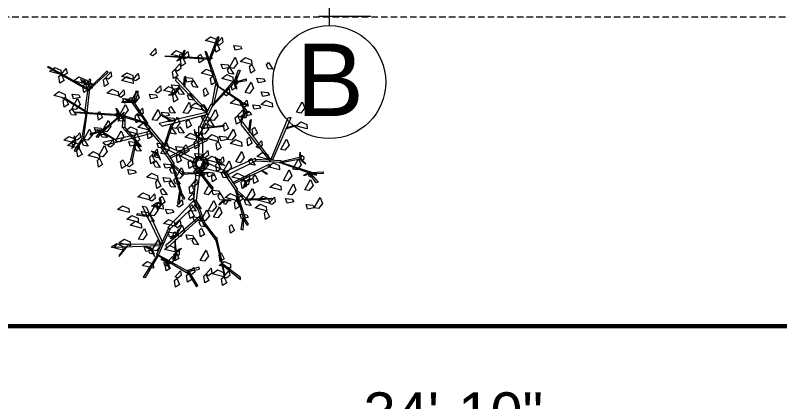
# Model space of a CAD drawing. Header units: inches. Extents: x 10755 to 33653, y -10992 to 10708.
# Drawn here: x 10988.4 to 11136.1, y 5978.7 to 6053.3 of the extents above; entities that cross this region are included whole.
import ezdxf

# ---------------------------------------------------------------- set-up
doc = ezdxf.new("R2010")
doc.units = ezdxf.units.IN
doc.header["$MEASUREMENT"] = 0
doc.linetypes.add('ACAD_ISO10W100', pattern=[18, 12, -3, 0, -3])
doc.linetypes.add('HIDDEN', pattern=[0.375, 0.25, -0.125])
for name, color, linetype, lineweight in [('centerline', 9, 'ACAD_ISO10W100', 5), ('dim', 6, 'Continuous', 13), ('furniture', 35, 'Continuous', 9), ('hatch1', 9, 'Continuous', 5), ('site', 4, 'Continuous', 35), ('STAIRCASE', 143, 'Continuous', 15), ('wall', 1, 'Continuous', 35)]:
    doc.layers.add(name, color=color, linetype=linetype, lineweight=lineweight)
doc.layers.add('T-TEXT', color=230, linetype='Continuous')
doc.styles.get("Standard").update_dxf_attribs({"font": 'arial.ttf'})
doc.styles.add('suren', font='times.ttf', dxfattribs={"height": 4})
doc.dimstyles.new('S8', dxfattribs={"dimscale": 8, "dimtxt": 1, "dimasz": 0.5, "dimexe": 0.5, "dimexo": 0.5, "dimgap": 0.25, "dimtad": 1, "dimzin": 3, "dimdsep": 46, "dimlunit": 4, "dimtxsty": 'Standard', "dimblk": 'ARCHTICK', "dimcen": 0, "dimclrd": 256, "dimclre": 256, "dimclrt": 6, "dimadec": 0, "dimazin": 0, "dimtfac": 0.5, "dimtix": 1, "dimtmove": 1, "dimatfit": 3, "dimfxl": 0.5, "dimfxlon": 1, "dimfrac": 1, "dimtolj": 1, "dimtzin": 0, "dimarcsym": 1})

# ---------------------------------------------------------------- blocks, each defined once
blk = doc.blocks.new('_ArchTick')
at = {"color": 0, "const_width": 0.15}
blk.add_lwpolyline([(-0.5, -0.5), (0.5, 0.5)], dxfattribs=at)
blk = doc.blocks.new('*D3621')
at = {"layer": 'Defpoints', "color": 0, "transparency": 16777216}
for p in [(10864.08, 5993.15), (11282.03, 5993.15), (11282.03, 5970.34)]:
    blk.add_point(p, dxfattribs=at)
at = {"layer": 'dim', "lineweight": -2, "transparency": 16777216}
for p, q in [((10864.08, 5974.34), (10864.08, 5966.34)), ((11282.03, 5974.34), (11282.03, 5966.34)), ((10864.08, 5970.34), (11282.03, 5970.34))]:
    blk.add_line(p, q, dxfattribs=at)
at = {"layer": 'dim', "lineweight": -2, "transparency": 16777216, "xscale": 4, "yscale": 4, "zscale": 4, "rotation": 180}
blk.add_blockref('_ArchTick', (10864.08, 5970.34), dxfattribs=at)
at = {"layer": 'dim', "lineweight": -2, "transparency": 16777216, "xscale": 4, "yscale": 4, "zscale": 4}
blk.add_blockref('_ArchTick', (11282.03, 5970.34), dxfattribs=at)
at = {"layer": 'dim', "color": 6, "transparency": 16777216, "insert": (11073.06, 5976.43), "char_height": 8, "attachment_point": 5}
blk.add_mtext('\\A1;34\'-10"', dxfattribs=at)
blk = doc.blocks.new('A$C0E596A2C')
at = {"color": 72, "lineweight": 0}
for points in [[(2.88, 23.34), (0.66, 23.9), (1.65, 24.66), (2.82, 24.15), (2.88, 23.34), (3.89, 24.48), (4.04, 23.58), (3.38, 23.06), (2.88, 23.34), (2.88, 23.34)], [(-10.03, 21.22), (-9.02, 22.36), (-8.88, 21.46), (-9.53, 20.94), (-10.03, 21.22), (-10.03, 21.22)], [(2.88, 23.34), (3.46, 22.16), (2.65, 21.66), (2.47, 22.94), (2.88, 23.34), (2.88, 23.34)], [(7.7, 22.31), (6.41, 22.06), (6.14, 22.96), (7.41, 22.82), (7.7, 22.31), (7.7, 22.31)], [(-3.76, 20.68), (-5.98, 21.24), (-4.99, 22), (-3.82, 21.49), (-3.76, 20.68), (-3.18, 19.5), (-3.98, 19), (-4.18, 20.28), (-3.76, 20.68), (-2.75, 21.83), (-2.59, 20.92), (-3.26, 20.4), (-3.76, 20.68), (-3.76, 20.68)], [(-0.33, 21.3), (0.25, 20.12), (-0.55, 19.62), (-0.75, 20.89), (-0.33, 21.3), (-0.33, 21.3)], [(5.27, 18.71), (6.12, 17.43), (5.2, 17.53), (4.88, 18.3), (5.27, 18.71), (3.99, 18.46), (3.71, 19.36), (4.99, 19.22), (5.27, 18.71), (6.39, 20.71), (6.87, 19.56), (6.07, 18.55), (5.27, 18.71), (5.27, 18.71)], [(-5.28, 18.3), (-4.71, 17.12), (-5.5, 16.62), (-5.7, 17.89), (-5.28, 18.3), (-4.27, 19.44), (-4.12, 18.53), (-4.78, 18.01), (-5.28, 18.3), (-5.28, 18.3)], [(9.61, 19.31), (7.39, 19.88), (8.38, 20.64), (9.56, 20.12), (9.61, 19.31), (9.61, 19.31)], [(9.61, 19.31), (10.19, 18.12), (9.39, 17.63), (9.19, 18.9), (9.61, 19.31), (9.61, 19.31)], [(12.83, 19.65), (13.69, 18.38), (12.77, 18.47), (12.44, 19.24), (12.83, 19.65), (12.83, 19.65)], [(-27.24, 17.36), (-29.47, 17.94), (-28.48, 18.7), (-27.3, 18.18), (-27.24, 17.36), (-27.24, 17.36)], [(-27.24, 17.36), (-26.24, 18.52), (-26.08, 17.6), (-26.75, 17.08), (-27.24, 17.36), (-27.24, 17.36)], [(-18.65, 16.71), (-17.64, 17.86), (-17.48, 16.95), (-18.15, 16.43), (-18.65, 16.71), (-18.65, 16.71)], [(2.06, 17.04), (-0.17, 17.6), (0.82, 18.37), (2, 17.85), (2.06, 17.04), (2.06, 17.04)], [(-27.24, 17.36), (-26.67, 16.18), (-27.47, 15.69), (-27.66, 16.96), (-27.24, 17.36), (-27.24, 17.36)], [(-22.6, 15.56), (-24.83, 16.12), (-23.83, 16.89), (-22.66, 16.37), (-22.6, 15.56), (-22.03, 14.38), (-22.83, 13.89), (-23.03, 15.16), (-22.6, 15.56), (-22.6, 15.56)], [(-18.65, 16.71), (-18.07, 15.53), (-18.87, 15.04), (-19.06, 16.31), (-18.65, 16.71), (-18.65, 16.71)], [(-13.35, 15.63), (-15.57, 16.19), (-14.58, 16.95), (-13.41, 16.44), (-13.35, 15.63), (-13.35, 15.63)], [(-13.34, 16.39), (-12.32, 17.53), (-12.18, 16.62), (-12.84, 16.11), (-13.34, 16.39), (-15.55, 16.95), (-14.56, 17.71), (-13.39, 17.2), (-13.34, 16.39), (-13.34, 16.39)], [(-1.65, 16.13), (-0.8, 14.86), (-1.72, 14.95), (-2.06, 15.72), (-1.65, 16.13), (-2.94, 15.88), (-3.22, 16.78), (-1.94, 16.64), (-1.65, 16.13), (-1.65, 16.13)], [(2.06, 17.04), (2.63, 15.86), (1.83, 15.36), (1.64, 16.64), (2.06, 17.04), (2.06, 17.04)], [(6.02, 16.04), (3.8, 16.6), (4.79, 17.36), (5.96, 16.85), (6.02, 16.04), (6.02, 16.04)], [(12.18, 16), (10.88, 15.76), (10.61, 16.65), (11.89, 16.52), (12.18, 16), (12.18, 16)], [(-22.41, 14.58), (-21.4, 15.72), (-21.25, 14.82), (-21.91, 14.3), (-22.41, 14.58), (-22.41, 14.58)], [(-9.05, 14.06), (-8.03, 15.2), (-7.88, 14.3), (-8.55, 13.77), (-9.05, 14.06), (-9.05, 14.06)], [(-5.24, 13.73), (-7.46, 14.3), (-6.47, 15.06), (-5.3, 14.54), (-5.24, 13.73), (-5.24, 13.73)], [(-4.33, 14.74), (-3.47, 13.47), (-4.4, 13.56), (-4.73, 14.34), (-4.33, 14.74), (-5.62, 14.49), (-5.89, 15.39), (-4.61, 15.25), (-4.33, 14.74), (-4.33, 14.74)], [(0.69, 14.81), (1.26, 13.63), (0.46, 13.13), (0.27, 14.41), (0.69, 14.81), (0.69, 14.81)], [(6.02, 16.04), (6.59, 14.86), (5.79, 14.36), (5.59, 15.64), (6.02, 16.04), (6.02, 16.04)], [(8.35, 13.86), (9.47, 15.86), (9.95, 14.71), (9.15, 13.71), (8.35, 13.86), (8.35, 13.86)], [(-26.42, 12.72), (-28.64, 13.3), (-27.65, 14.06), (-26.48, 13.53), (-26.42, 12.72), (-25.84, 11.54), (-26.65, 11.05), (-26.83, 12.32), (-26.42, 12.72), (-26.42, 12.72)], [(-23.53, 12.91), (-24.82, 12.65), (-25.09, 13.56), (-23.81, 13.42), (-23.53, 12.91), (-23.53, 12.91)], [(-16.17, 13.23), (-18.38, 13.79), (-17.39, 14.56), (-16.22, 14.04), (-16.17, 13.23), (-16.17, 13.23)], [(-16.17, 13.23), (-15.15, 14.37), (-15, 13.47), (-15.67, 12.94), (-16.17, 13.23), (-16.17, 13.23)], [(-13.76, 12.08), (-12.64, 14.09), (-12.16, 12.94), (-12.95, 11.93), (-13.76, 12.08), (-13.76, 12.08)], [(-8.6, 12.92), (-9.89, 12.66), (-10.17, 13.57), (-8.88, 13.43), (-8.6, 12.92), (-8.6, 12.92)], [(-5.24, 13.73), (-4.66, 12.54), (-5.47, 12.05), (-5.65, 13.33), (-5.24, 13.73), (-5.24, 13.73)], [(-2.4, 13.71), (-1.55, 12.43), (-2.47, 12.53), (-2.8, 13.3), (-2.4, 13.71), (-2.4, 13.71)], [(4.19, 13.55), (5.2, 14.7), (5.35, 13.79), (4.69, 13.27), (4.19, 13.55), (4.19, 13.55)], [(13, 13.37), (11.71, 13.12), (11.44, 14.02), (12.72, 13.89), (13, 13.37), (13, 13.37)], [(-25.18, 10.76), (-24.33, 9.48), (-25.25, 9.58), (-25.59, 10.35), (-25.18, 10.76), (-24.06, 12.76), (-23.59, 11.6), (-24.38, 10.6), (-25.18, 10.76), (-25.18, 10.76)], [(-13.76, 12.08), (-15.04, 11.83), (-15.31, 12.73), (-14.04, 12.59), (-13.76, 12.08), (-13.76, 12.08)], [(-3.63, 9.99), (-2.52, 11.99), (-2.04, 10.83), (-2.83, 9.83), (-3.63, 9.99), (-3.63, 9.99)], [(-0.12, 10.51), (-2.35, 11.07), (-1.35, 11.83), (-0.18, 11.32), (-0.12, 10.51), (-0.12, 10.51)], [(7.66, 11.29), (8.67, 12.43), (8.83, 11.52), (8.16, 11), (7.66, 11.29), (5.44, 11.85), (6.43, 12.61), (7.6, 12.1), (7.66, 11.29), (7.66, 11.29)], [(13.59, 11.04), (11.36, 11.6), (12.36, 12.36), (13.53, 11.85), (13.59, 11.04), (13.59, 11.04)], [(18.24, 10.06), (19.36, 12.06), (19.84, 10.91), (19.05, 9.91), (18.24, 10.06), (18.24, 10.06)], [(-15.91, 9.6), (-15.06, 8.33), (-15.98, 8.42), (-16.31, 9.19), (-15.91, 9.6), (-14.79, 11.6), (-14.31, 10.45), (-15.11, 9.45), (-15.91, 9.6), (-15.91, 9.6)], [(-12.53, 9.68), (-11.51, 10.83), (-11.36, 9.91), (-12.03, 9.39), (-12.53, 9.68), (-11.94, 8.49), (-12.75, 8), (-12.94, 9.27), (-12.53, 9.68), (-12.53, 9.68)], [(-9.62, 8.62), (-8.5, 10.62), (-8.02, 9.47), (-8.82, 8.47), (-9.62, 8.62), (-9.62, 8.62)], [(-6.05, 11.18), (-5.2, 9.9), (-6.12, 9.99), (-6.45, 10.77), (-6.05, 11.18), (-6.05, 11.18)], [(0.25, 11.55), (1.11, 10.28), (0.18, 10.36), (-0.14, 11.14), (0.25, 11.55), (0.25, 11.55)], [(1.47, 8.62), (2.31, 7.35), (1.4, 7.44), (1.06, 8.21), (1.47, 8.62), (2.58, 10.62), (3.06, 9.47), (2.26, 8.47), (1.47, 8.62), (1.47, 8.62)], [(6.84, 9.41), (7.42, 8.24), (6.62, 7.74), (6.42, 9.01), (6.84, 9.41), (7.86, 10.56), (8, 9.65), (7.34, 9.13), (6.84, 9.41), (6.84, 9.41)], [(11.35, 10.88), (10.06, 10.64), (9.79, 11.53), (11.06, 11.4), (11.35, 10.88), (11.35, 10.88)], [(-19.8, 10.24), (-19.23, 9.06), (-20.02, 8.57), (-20.22, 9.84), (-19.8, 10.24), (-19.8, 10.24)], [(-14.65, 9.01), (-15.94, 8.77), (-16.21, 9.66), (-14.93, 9.53), (-14.65, 9.01), (-14.65, 9.01)], [(-6.31, 9.45), (-7.59, 9.19), (-7.87, 10.1), (-6.59, 9.95), (-6.31, 9.45), (-6.31, 9.45)], [(-5.16, 8.45), (-6.44, 8.19), (-6.71, 9.09), (-5.44, 8.95), (-5.16, 8.45), (-5.16, 8.45)], [(-5.88, 7.12), (-4.77, 9.12), (-4.29, 7.97), (-5.09, 6.96), (-5.88, 7.12), (-5.04, 5.84), (-5.95, 5.94), (-6.29, 6.71), (-5.88, 7.12), (-5.88, 7.12)], [(1.47, 8.62), (0.18, 8.36), (-0.1, 9.27), (1.18, 9.13), (1.47, 8.62), (1.47, 8.62)], [(9.53, 9.57), (8.24, 9.31), (7.97, 10.21), (9.24, 10.07), (9.53, 9.57), (9.53, 9.57)], [(-19.22, 6.47), (-18.37, 5.19), (-19.29, 5.28), (-19.62, 6.06), (-19.22, 6.47), (-18.1, 8.47), (-17.62, 7.31), (-18.42, 6.31), (-19.22, 6.47), (-19.22, 6.47)], [(-10.2, 6.6), (-12.42, 7.17), (-11.43, 7.94), (-10.25, 7.41), (-10.2, 6.6), (-9.63, 5.42), (-10.42, 4.93), (-10.62, 6.2), (-10.2, 6.6), (-10.2, 6.6)], [(-2.65, 8.67), (-2.07, 7.49), (-2.88, 7), (-3.06, 8.27), (-2.65, 8.67), (-2.65, 8.67)], [(-0.35, 5.96), (0.77, 7.96), (1.25, 6.81), (0.46, 5.81), (-0.35, 5.96), (-0.35, 5.96)], [(4.53, 8.12), (5.11, 6.94), (4.3, 6.45), (4.11, 7.72), (4.53, 8.12), (4.53, 8.12)], [(20.32, 6.88), (18.1, 7.46), (19.09, 8.22), (20.26, 7.7), (20.32, 6.88), (20.32, 6.88)], [(-24.66, 4.93), (-23.65, 6.07), (-23.51, 5.17), (-24.17, 4.65), (-24.66, 4.93), (-24.66, 4.93)], [(-22.85, 4.81), (-21.74, 6.81), (-21.25, 5.65), (-22.06, 4.65), (-22.85, 4.81), (-22.85, 4.81)], [(-19.22, 6.47), (-20.51, 6.21), (-20.78, 7.11), (-19.5, 6.97), (-19.22, 6.47), (-19.22, 6.47)], [(-16.74, 4.48), (-15.62, 6.48), (-15.14, 5.33), (-15.94, 4.33), (-16.74, 4.48), (-16.74, 4.48)], [(-12.59, 5.93), (-14.81, 6.49), (-13.82, 7.26), (-12.64, 6.74), (-12.59, 5.93), (-12.59, 5.93)], [(-12.59, 5.93), (-12.01, 4.75), (-12.81, 4.25), (-13, 5.53), (-12.59, 5.93), (-12.59, 5.93)], [(-4.31, 7.28), (-3.47, 6), (-4.38, 6.1), (-4.71, 6.87), (-4.31, 7.28), (-4.31, 7.28)], [(-1.1, 4.68), (-3.32, 5.24), (-2.33, 6.01), (-1.16, 5.49), (-1.1, 4.68), (-0.53, 3.5), (-1.33, 3), (-1.53, 4.28), (-1.1, 4.68), (-1.1, 4.68)], [(-0.35, 5.96), (0.51, 4.69), (-0.41, 4.78), (-0.75, 5.55), (-0.35, 5.96), (-0.35, 5.96)], [(4.94, 4.81), (6.06, 6.81), (6.54, 5.65), (5.75, 4.65), (4.94, 4.81), (4.94, 4.81)], [(10.12, 7.22), (10.69, 6.04), (9.88, 5.53), (9.7, 6.82), (10.12, 7.22), (10.12, 7.22)], [(-24.49, 4.1), (-26.71, 4.66), (-25.72, 5.42), (-24.55, 4.91), (-24.49, 4.1), (-24.49, 4.1)], [(-23.76, 3.12), (-25.98, 3.68), (-24.99, 4.45), (-23.82, 3.93), (-23.76, 3.12), (-23.18, 1.94), (-23.99, 1.44), (-24.18, 2.71), (-23.76, 3.12), (-23.76, 3.12)], [(-22.85, 4.81), (-22, 3.53), (-22.92, 3.63), (-23.25, 4.4), (-22.85, 4.81), (-22.85, 4.81)], [(-18.2, 3.59), (-17.19, 4.75), (-17.04, 3.83), (-17.71, 3.31), (-18.2, 3.59), (-18.2, 3.59)], [(-12.6, 3.81), (-13.89, 3.55), (-14.16, 4.45), (-12.88, 4.31), (-12.6, 3.81), (-12.6, 3.81)], [(3.13, 4.42), (0.91, 4.99), (1.9, 5.76), (3.07, 5.24), (3.13, 4.42), (3.13, 4.42)], [(4.94, 4.81), (3.65, 4.55), (3.38, 5.46), (4.66, 5.32), (4.94, 4.81), (4.94, 4.81)], [(7.67, 3.47), (5.45, 4.03), (6.44, 4.79), (7.62, 4.28), (7.67, 3.47), (7.67, 3.47)], [(9.1, 5.25), (9.67, 4.07), (8.87, 3.58), (8.68, 4.85), (9.1, 5.25), (9.1, 5.25)], [(10.44, 3.41), (11.45, 4.55), (11.6, 3.64), (10.94, 3.12), (10.44, 3.41), (10.44, 3.41)], [(15.22, 2.88), (16.33, 4.88), (16.82, 3.73), (16.02, 2.73), (15.22, 2.88), (15.22, 2.88)], [(-19.95, 1.65), (-18.83, 3.65), (-18.35, 2.5), (-19.15, 1.49), (-19.95, 1.65), (-19.95, 1.65)], [(-12.6, 3.81), (-11.75, 2.53), (-12.67, 2.62), (-13, 3.4), (-12.6, 3.81), (-12.6, 3.81)], [(-7.13, 3.47), (-8.42, 3.23), (-8.7, 4.12), (-7.41, 3.99), (-7.13, 3.47), (-7.13, 3.47)], [(-7.94, 2.13), (-6.83, 4.14), (-6.35, 2.99), (-7.15, 1.98), (-7.94, 2.13), (-7.94, 2.13)], [(-3.5, 2.82), (-4.79, 2.57), (-5.06, 3.47), (-3.78, 3.34), (-3.5, 2.82), (-3.5, 2.82)], [(-4.54, 1.94), (-3.53, 3.1), (-3.39, 2.18), (-4.05, 1.66), (-4.54, 1.94), (-3.97, 0.76), (-4.77, 0.27), (-4.97, 1.54), (-4.54, 1.94), (-4.54, 1.94)], [(-3.06, 3.78), (-2.49, 2.59), (-3.29, 2.1), (-3.48, 3.37), (-3.06, 3.78), (-3.06, 3.78)], [(3.13, 4.42), (3.71, 3.24), (2.91, 2.75), (2.71, 4.02), (3.13, 4.42), (3.13, 4.42)], [(-19.8, 1.13), (-22.02, 1.7), (-21.03, 2.47), (-19.86, 1.94), (-19.8, 1.13), (-19.8, 1.13)], [(-9.7, 1.79), (-9.12, 0.61), (-9.93, 0.11), (-10.12, 1.39), (-9.7, 1.79), (-9.7, 1.79)], [(-9.7, 1.79), (-8.69, 2.94), (-8.54, 2.02), (-9.2, 1.51), (-9.7, 1.79), (-9.7, 1.79)], [(0.15, 1.48), (-1.14, 1.23), (-1.41, 2.13), (-0.13, 1.99), (0.15, 1.48), (0.15, 1.48)], [(0.07, 1.54), (1.08, 2.69), (1.24, 1.78), (0.57, 1.26), (0.07, 1.54), (0.07, 1.54)], [(3.05, 0.29), (4.06, 1.44), (4.21, 0.53), (3.54, 0.01), (3.05, 0.29), (3.63, -0.89), (2.82, -1.39), (2.63, -0.11), (3.05, 0.29), (0.83, 0.86), (1.82, 1.62), (3, 1.11), (3.05, 0.29), (3.05, 0.29)], [(6.53, 0.47), (7.65, 2.47), (8.13, 1.32), (7.33, 0.32), (6.53, 0.47), (6.53, 0.47)], [(12.81, 0.96), (10.59, 1.53), (11.58, 2.29), (12.76, 1.77), (12.81, 0.96), (12.81, 0.96)], [(-19.8, 1.13), (-19.23, -0.05), (-20.02, -0.54), (-20.22, 0.73), (-19.8, 1.13), (-19.8, 1.13)], [(-15.32, 0.89), (-14.74, -0.29), (-15.54, -0.79), (-15.74, 0.48), (-15.32, 0.89), (-15.32, 0.89)], [(-14.51, -0.19), (-13.5, 0.95), (-13.36, 0.04), (-14.01, -0.47), (-14.51, -0.19), (-14.51, -0.19)], [(-8.96, 0.67), (-8.12, -0.6), (-9.03, -0.52), (-9.36, 0.26), (-8.96, 0.67), (-8.96, 0.67)], [(-5.81, -0.51), (-7.1, -0.76), (-7.37, 0.14), (-6.09, 0), (-5.81, -0.51), (-5.81, -0.51)], [(-2.25, 0.89), (-1.68, -0.29), (-2.48, -0.79), (-2.68, 0.48), (-2.25, 0.89), (-2.25, 0.89)], [(-0.32, -0.82), (0.53, -2.09), (-0.39, -2), (-0.72, -1.23), (-0.32, -0.82), (0.79, 1.18), (1.28, 0.03), (0.47, -0.97), (-0.32, -0.82), (-0.32, -0.82)], [(4.12, -1.34), (5.24, 0.67), (5.71, -0.49), (4.92, -1.49), (4.12, -1.34), (4.12, -1.34)], [(9.41, 1.15), (10.26, -0.12), (9.34, -0.04), (9, 0.74), (9.41, 1.15), (9.41, 1.15)], [(14.94, -1.02), (12.72, -0.46), (13.71, 0.3), (14.89, -0.21), (14.94, -1.02), (14.94, -1.02)], [(17.55, -0.93), (18.66, 1.07), (19.15, -0.08), (18.35, -1.08), (17.55, -0.93), (17.55, -0.93)], [(-12.77, -1.66), (-14.06, -1.92), (-14.34, -1.01), (-13.06, -1.16), (-12.77, -1.66), (-12.77, -1.66)], [(-5.81, -0.51), (-4.96, -1.78), (-5.88, -1.69), (-6.21, -0.92), (-5.81, -0.51), (-5.81, -0.51)], [(-5.07, -2.58), (-3.95, -0.57), (-3.47, -1.73), (-4.27, -2.73), (-5.07, -2.58), (-4.22, -3.85), (-5.13, -3.76), (-5.47, -2.99), (-5.07, -2.58), (-5.07, -2.58)], [(-1.18, -0.99), (-0.32, -2.26), (-1.24, -2.17), (-1.57, -1.4), (-1.18, -0.99), (-1.18, -0.99)], [(4.12, -1.34), (4.97, -2.61), (4.05, -2.52), (3.72, -1.75), (4.12, -1.34), (4.12, -1.34)], [(15.72, -3.09), (16.83, -1.08), (17.32, -2.24), (16.52, -3.24), (15.72, -3.09), (15.72, -3.09)], [(-8.54, -3), (-10.77, -2.44), (-9.77, -1.68), (-8.6, -2.19), (-8.54, -3), (-8.54, -3)], [(-5.97, -3.16), (-7.25, -3.41), (-7.53, -2.51), (-6.25, -2.65), (-5.97, -3.16), (-5.97, -3.16)], [(-2.06, -4), (-1.06, -2.85), (-0.91, -3.77), (-1.57, -4.29), (-2.06, -4), (-1.49, -5.18), (-2.29, -5.68), (-2.48, -4.41), (-2.06, -4), (-2.06, -4)], [(2.47, -2.17), (1.18, -2.42), (0.9, -1.52), (2.18, -1.65), (2.47, -2.17), (2.47, -2.17)], [(2.23, -1.69), (2.8, -2.87), (2, -3.37), (1.8, -2.09), (2.23, -1.69), (2.23, -1.69)], [(8, -3), (5.78, -2.44), (6.77, -1.68), (7.94, -2.19), (8, -3), (8.58, -4.18), (7.77, -4.68), (7.58, -3.41), (8, -3), (9.01, -1.86), (9.16, -2.77), (8.49, -3.29), (8, -3), (8, -3)], [(10.26, -2.04), (10.83, -3.22), (10.03, -3.71), (9.84, -2.44), (10.26, -2.04), (10.26, -2.04)], [(19.86, -4.92), (20.97, -2.91), (21.46, -4.06), (20.65, -5.07), (19.86, -4.92), (19.86, -4.92)], [(-8.54, -3), (-7.97, -4.18), (-8.77, -4.68), (-8.96, -3.41), (-8.54, -3), (-8.54, -3)], [(-5.97, -3.16), (-5.12, -4.43), (-6.04, -4.34), (-6.37, -3.57), (-5.97, -3.16), (-5.97, -3.16)], [(0.4, -5.71), (1.51, -3.71), (2, -4.87), (1.19, -5.87), (0.4, -5.71), (0.4, -5.71)], [(15.3, -4.99), (13.07, -4.42), (14.06, -3.66), (15.24, -4.18), (15.3, -4.99), (15.3, -4.99)], [(16.54, -5.75), (17.66, -3.74), (18.14, -4.89), (17.35, -5.89), (16.54, -5.75), (16.54, -5.75)], [(-10.2, -6.82), (-12.42, -6.25), (-11.43, -5.49), (-10.25, -6), (-10.2, -6.82), (-10.2, -6.82)], [(-10.2, -6.82), (-9.18, -5.67), (-9.04, -6.58), (-9.71, -7.1), (-10.2, -6.82), (-10.2, -6.82)], [(-7.62, -4.65), (-6.77, -5.91), (-7.69, -5.82), (-8.02, -5.05), (-7.62, -4.65), (-7.62, -4.65)], [(-2.72, -6.67), (-1.71, -5.53), (-1.57, -6.44), (-2.23, -6.96), (-2.72, -6.67), (-2.72, -6.67)], [(3.47, -5.64), (2.18, -5.89), (1.91, -4.99), (3.19, -5.13), (3.47, -5.64), (3.47, -5.64)], [(3.47, -5.64), (4.32, -6.91), (3.41, -6.82), (3.07, -6.05), (3.47, -5.64), (3.47, -5.64)], [(6.67, -6.97), (4.45, -6.41), (5.44, -5.65), (6.61, -6.16), (6.67, -6.97), (7.24, -8.15), (6.45, -8.65), (6.25, -7.37), (6.67, -6.97), (7.68, -5.82), (7.83, -6.73), (7.17, -7.25), (6.67, -6.97), (6.67, -6.97)], [(8.61, -6.65), (9.72, -4.64), (10.21, -5.79), (9.41, -6.79), (8.61, -6.65), (9.46, -7.91), (8.54, -7.83), (8.21, -7.05), (8.61, -6.65), (8.61, -6.65)], [(-7.53, -8.65), (-9.76, -8.09), (-8.77, -7.33), (-7.59, -7.84), (-7.53, -8.65), (-7.53, -8.65)], [(-7.71, -6.14), (-7.14, -7.32), (-7.94, -7.82), (-8.14, -6.54), (-7.71, -6.14), (-7.71, -6.14)], [(-4.89, -7.99), (-3.88, -6.84), (-3.74, -7.75), (-4.4, -8.27), (-4.89, -7.99), (-4.89, -7.99)], [(-1.02, -7.29), (-0.17, -8.56), (-1.09, -8.47), (-1.42, -7.7), (-1.02, -7.29), (-1.02, -7.29)], [(1.17, -8.97), (2.28, -6.97), (2.77, -8.12), (1.96, -9.12), (1.17, -8.97), (1.17, -8.97)], [(12.96, -7.47), (10.74, -6.91), (11.73, -6.14), (12.9, -6.66), (12.96, -7.47), (12.96, -7.47)], [(12.96, -7.47), (13.97, -6.32), (14.12, -7.24), (13.46, -7.76), (12.96, -7.47), (12.96, -7.47)], [(17.7, -7.23), (16.42, -7.48), (16.14, -6.58), (17.42, -6.71), (17.7, -7.23), (17.7, -7.23)], [(21.69, -8.41), (20.4, -8.65), (20.12, -7.76), (21.41, -7.89), (21.69, -8.41), (22.8, -6.4), (23.28, -7.55), (22.48, -8.55), (21.69, -8.41), (21.69, -8.41)], [(-14.12, -9.3), (-16.34, -8.74), (-15.35, -7.98), (-14.17, -8.49), (-14.12, -9.3), (-14.12, -9.3)], [(-10.12, -9.77), (-9, -7.77), (-8.52, -8.92), (-9.32, -9.92), (-10.12, -9.77), (-10.12, -9.77)], [(-5.48, -9.29), (-6.77, -9.54), (-7.05, -8.65), (-5.77, -8.78), (-5.48, -9.29), (-5.48, -9.29)], [(-2.1, -8.8), (-1.53, -9.98), (-2.33, -10.47), (-2.53, -9.2), (-2.1, -8.8), (-2.1, -8.8)], [(-2, -7.8), (-1.14, -9.06), (-2.06, -8.98), (-2.39, -8.2), (-2, -7.8), (-2, -7.8)], [(-0.19, -10.77), (0.92, -8.77), (1.41, -9.92), (0.61, -10.93), (-0.19, -10.77), (-0.19, -10.77)], [(2.23, -10.2), (3.34, -8.2), (3.82, -9.35), (3.02, -10.35), (2.23, -10.2), (2.23, -10.2)], [(12.47, -8.98), (10.24, -8.41), (11.24, -7.65), (12.41, -8.17), (12.47, -8.98), (12.47, -8.98)], [(-12.33, -11.18), (-14.55, -10.61), (-13.56, -9.85), (-12.38, -10.36), (-12.33, -11.18), (-12.33, -11.18)], [(-10.12, -9.77), (-11.41, -10.02), (-11.68, -9.12), (-10.4, -9.26), (-10.12, -9.77), (-10.12, -9.77)], [(-10.12, -9.77), (-9.27, -11.04), (-10.18, -10.95), (-10.52, -10.18), (-10.12, -9.77), (-10.12, -9.77)], [(-0.19, -10.77), (-1.48, -11.02), (-1.76, -10.12), (-0.47, -10.26), (-0.19, -10.77), (-0.19, -10.77)], [(8.91, -10.27), (7.62, -10.53), (7.35, -9.62), (8.63, -9.77), (8.91, -10.27), (8.91, -10.27)], [(12.47, -8.98), (13.04, -10.16), (12.24, -10.65), (12.04, -9.38), (12.47, -8.98), (12.47, -8.98)], [(-11.68, -12.29), (-13.9, -11.72), (-12.91, -10.96), (-11.74, -11.47), (-11.68, -12.29), (-11.68, -12.29)], [(-5.24, -11.96), (-7.46, -11.4), (-6.47, -10.63), (-5.3, -11.15), (-5.24, -11.96), (-5.24, -11.96)], [(-4.98, -13.76), (-6.27, -14.01), (-6.54, -13.11), (-5.26, -13.24), (-4.98, -13.76), (-3.87, -11.76), (-3.38, -12.91), (-4.18, -13.91), (-4.98, -13.76), (-4.98, -13.76)], [(-5.24, -11.96), (-4.23, -10.82), (-4.08, -11.72), (-4.74, -12.24), (-5.24, -11.96), (-5.24, -11.96)], [(-0.19, -10.77), (0.65, -12.05), (-0.26, -11.95), (-0.59, -11.18), (-0.19, -10.77), (-0.19, -10.77)], [(5.69, -11.61), (6.27, -12.79), (5.47, -13.29), (5.27, -12.01), (5.69, -11.61), (5.69, -11.61)], [(-12.27, -14.41), (-11.16, -12.41), (-10.67, -13.56), (-11.47, -14.56), (-12.27, -14.41), (-12.27, -14.41)], [(-0.09, -12.33), (0.48, -13.51), (-0.32, -14), (-0.52, -12.73), (-0.09, -12.33), (-0.09, -12.33)], [(-13.83, -15.75), (-16.06, -15.18), (-15.06, -14.42), (-13.89, -14.94), (-13.83, -15.75), (-13.83, -15.75)], [(-9.62, -16.57), (-8.5, -14.56), (-8.02, -15.71), (-8.82, -16.72), (-9.62, -16.57), (-9.62, -16.57)], [(-1.52, -14.26), (-2.81, -14.51), (-3.08, -13.61), (-1.8, -13.75), (-1.52, -14.26), (-1.52, -14.26)], [(-1.52, -14.26), (-0.67, -15.53), (-1.59, -15.44), (-1.92, -14.66), (-1.52, -14.26), (-1.52, -14.26)], [(-15.34, -16.58), (-17.56, -16.01), (-16.57, -15.25), (-15.4, -15.77), (-15.34, -16.58), (-15.34, -16.58)], [(-9.62, -16.57), (-10.9, -16.83), (-11.18, -15.92), (-9.9, -16.06), (-9.62, -16.57), (-9.62, -16.57)], [(-5.04, -16.98), (-7.26, -16.42), (-6.27, -15.65), (-5.1, -16.17), (-5.04, -16.98), (-5.04, -16.98)], [(-5.04, -16.98), (-4.47, -18.16), (-5.27, -18.65), (-5.47, -17.38), (-5.04, -16.98), (-5.04, -16.98)], [(-0.35, -18.55), (0.77, -16.54), (1.25, -17.7), (0.46, -18.71), (-0.35, -18.55), (-0.35, -18.55)], [(3.71, -17.08), (4.29, -18.26), (3.48, -18.76), (3.29, -17.48), (3.71, -17.08), (3.71, -17.08)], [(-9.37, -20.06), (-11.59, -19.5), (-10.6, -18.74), (-9.43, -19.25), (-9.37, -20.06), (-9.37, -20.06)], [(-6.71, -18.91), (-6.14, -20.09), (-6.94, -20.59), (-7.13, -19.31), (-6.71, -18.91), (-6.71, -18.91)], [(-6.71, -18.91), (-5.71, -17.77), (-5.56, -18.67), (-6.22, -19.19), (-6.71, -18.91), (-6.71, -18.91)], [(5.52, -20.06), (3.29, -19.5), (4.29, -18.74), (5.46, -19.25), (5.52, -20.06), (5.52, -20.06)], [(-5.21, -21.71), (-4.2, -20.56), (-4.06, -21.47), (-4.71, -21.99), (-5.21, -21.71), (-5.21, -21.71)], [(-2.58, -21.06), (-2, -22.25), (-2.81, -22.75), (-3, -21.47), (-2.58, -21.06), (-1.57, -19.92), (-1.42, -20.83), (-2.08, -21.35), (-2.58, -21.06), (-2.58, -21.06)], [(0.73, -21.22), (1.74, -20.07), (1.88, -20.98), (1.23, -21.5), (0.73, -21.22), (0.73, -21.22)], [(4.19, -21.72), (1.97, -21.16), (2.96, -20.39), (4.13, -20.91), (4.19, -21.72), (4.19, -21.72)], [(4.19, -21.72), (5.2, -20.58), (5.35, -21.48), (4.69, -22), (4.19, -21.72), (4.19, -21.72)], [(-4.91, -22.05), (-4.34, -23.23), (-5.13, -23.72), (-5.33, -22.45), (-4.91, -22.05), (-4.91, -22.05)], [(0.73, -21.22), (1.3, -22.4), (0.5, -22.89), (0.31, -21.62), (0.73, -21.22), (0.73, -21.22)], [(4.19, -21.72), (4.77, -22.9), (3.96, -23.4), (3.77, -22.12), (4.19, -21.72), (4.19, -21.72)]]:
    blk.add_lwpolyline(points, dxfattribs=at)
at = {"color": 32, "lineweight": 0}
for points in [[(1.4, 20.24), (3.03, 24.7), (3.24, 24.44), (1.51, 19.99), (1.4, 20.24), (1.4, 20.24)], [(1.4, 20.24), (-7.15, 20.81), (-7.05, 20.97), (2.01, 20.49), (1.4, 20.24), (1.4, 20.24)], [(2.66, 15.53), (0.6, 21.78), (0.82, 21.78), (3.13, 15.2), (2.66, 15.53), (2.66, 15.53)], [(-22.4, 14.54), (-29.84, 18.77), (-29.69, 18.89), (-21.73, 14.49), (-22.4, 14.54), (-22.4, 14.54)], [(-21.72, 14.77), (-18.32, 18.07), (-18.24, 17.75), (-21.73, 14.49), (-21.72, 14.77), (-21.72, 14.77)], [(6.21, 15.92), (7.04, 18.27), (7.36, 18.16), (6.47, 15.92), (6.21, 15.92), (6.21, 15.92)], [(-22.63, 9.98), (-21.77, 16.5), (-21.57, 16.41), (-22.36, 9.47), (-22.63, 9.98), (-22.63, 9.98)], [(0.96, 10.35), (-5, 16.84), (-5.15, 16.19), (0.82, 10), (0.96, 10.35), (0.96, 10.35)], [(-3.52, 15.54), (-3.41, 16.87), (-3.19, 17.01), (-3.41, 14.94), (-3.52, 15.54), (-3.52, 15.54)], [(6.56, 15.94), (8.49, 16.55), (8.49, 16.17), (6.12, 15.66), (6.56, 15.94), (6.56, 15.94)], [(2.34, 11.77), (6.21, 16.19), (6.35, 15.89), (1.98, 11.21), (2.34, 11.77), (2.34, 11.77)], [(1.98, 11.67), (2.66, 15.49), (3.03, 15.23), (2.19, 11.53), (1.98, 11.67), (1.98, 11.67)], [(3.33, 15), (7.66, 12.14), (7.47, 11.94), (2.81, 15.24), (3.33, 15), (3.33, 15)], [(-13.1, 12.24), (-12.71, 14.21), (-12.32, 14.14), (-13.06, 11.77), (-13.1, 12.24), (-13.1, 12.24)], [(-22.36, 10.05), (-27.07, 12.85), (-26.66, 12.93), (-22, 10.05), (-22.36, 10.05), (-22.36, 10.05)], [(-13.24, 11.94), (-15.58, 11.95), (-15.3, 12.24), (-13.13, 12.13), (-13.24, 11.94), (-13.24, 11.94)], [(-10.88, 8.22), (-13.52, 11.97), (-13.16, 12.03), (-10.48, 7.84), (-10.88, 8.22), (-10.88, 8.22)], [(7.58, 11.76), (8.76, 10.06), (8.46, 9.99), (7.22, 12.12), (7.58, 11.76), (7.58, 11.76)], [(7.47, 12.09), (8.85, 11.59), (8.88, 11.26), (7.53, 11.84), (7.47, 12.09), (7.47, 12.09)], [(-0.45, 7.26), (1.77, 11.68), (2.09, 11.47), (-0.08, 7.15), (-0.45, 7.26), (-0.45, 7.26)], [(-16.05, 9.4), (-24.59, 9.96), (-24.5, 10.13), (-15.43, 9.65), (-16.05, 9.4), (-16.05, 9.4)], [(-22.36, 9.47), (-23.06, 4.33), (-23.32, 4.41), (-22.36, 10.05), (-22.36, 9.47), (-22.36, 9.47)], [(-15.43, 9.65), (-19.3, 6.18), (-19.45, 6.41), (-15.07, 10.09), (-15.43, 9.65), (-15.43, 9.65)], [(-10.94, 7.9), (-16.03, 9.37), (-15.49, 9.59), (-10.65, 8.04), (-10.94, 7.9), (-10.94, 7.9)], [(-14.93, 9.53), (-14.96, 7.14), (-15.36, 7.2), (-15.16, 9.55), (-14.93, 9.53), (-14.93, 9.53)], [(0.82, 10), (-8.27, 7.87), (-7.69, 7.41), (1.11, 9.69), (0.82, 10), (0.82, 10)], [(-6.35, 8.56), (-7.71, 9.36), (-7.76, 9.63), (-5.65, 8.34), (-6.35, 8.56), (-6.35, 8.56)], [(13.7, 0.95), (17.22, 9.04), (16.56, 8.91), (13.31, 0.94), (13.7, 0.95), (13.7, 0.95)], [(-7.67, 3.56), (-11.06, 7.72), (-10.71, 7.91), (-7.39, 3.82), (-7.67, 3.56), (-7.67, 3.56)], [(-7.24, 3.75), (-5.88, 7.93), (-5.69, 7.71), (-7.07, 3.67), (-7.24, 3.75), (-7.24, 3.75)], [(-0.08, 7), (4.26, 7.55), (4.15, 7.33), (-0.08, 6.84), (-0.08, 7), (-0.08, 7)], [(13.31, 0.94), (7.69, 8.4), (7.51, 7.69), (13.15, 0.55), (13.31, 0.94), (13.31, 0.94)], [(9.11, 6.92), (9.29, 8.49), (9.51, 8.65), (9.18, 6.19), (9.11, 6.92), (9.11, 6.92)], [(16.63, 7.16), (17.89, 7.59), (18.1, 7.46), (16.12, 6.82), (16.63, 7.16), (16.63, 7.16)], [(-19.65, 6.35), (-21.59, 5.65), (-21.59, 5.96), (-19.21, 6.62), (-19.65, 6.35), (-19.65, 6.35)], [(-19.3, 6.39), (-20.13, 5.17), (-20.46, 5.23), (-19.55, 6.39), (-19.3, 6.39), (-19.3, 6.39)], [(-10.09, 6.35), (-19.18, 4.22), (-18.6, 3.77), (-9.8, 6.05), (-10.09, 6.35), (-10.09, 6.35)], [(-17.25, 4.92), (-18.62, 5.72), (-18.67, 5.99), (-16.56, 4.7), (-17.25, 4.92), (-17.25, 4.92)], [(-14.94, 7.1), (-11.75, 3.43), (-11.95, 3.36), (-15.47, 7.2), (-14.94, 7.1), (-14.94, 7.1)], [(-0.63, 1.18), (-0.63, 7.3), (-0.08, 7.12), (0.17, 1.18), (-0.63, 1.18), (-0.63, 1.18)], [(-23.44, 4.24), (-24.47, 2.45), (-24.66, 2.68), (-23.28, 4.72), (-23.44, 4.24), (-23.44, 4.24)], [(-6.03, 1.29), (1.04, 4.7), (0.63, 5.03), (-6.23, 1.53), (-6.03, 1.29), (-6.03, 1.29)], [(-12.81, 4.25), (-13.5, 0.77), (-13.77, 0.88), (-12.96, 4.4), (-12.81, 4.25), (-12.81, 4.25)], [(-7.67, 3.56), (-5.4, 0.14), (-5.68, -0.09), (-7.9, 3.27), (-7.67, 3.56), (-7.67, 3.56)], [(-1.46, 0.25), (-7.79, 3.42), (-7.36, 3.82), (-1.11, 0.96), (-1.46, 0.25), (-1.46, 0.25)], [(-0.18, 1.18), (-0.1, 1.62), (-1.12, 1.44), (-0.89, 1.05), (-0.18, 1.18), (-0.18, 1.18)], [(0.45, 0.82), (0.79, 1.1), (-0.1, 1.62), (-0.18, 1.18), (0.45, 0.82), (0.45, 0.82)], [(-5.57, -0.41), (-3.96, -5.36), (-4.24, -5.4), (-5.82, 0.09), (-5.57, -0.41), (-5.57, -0.41)], [(-0.89, 1.05), (-1.12, 1.44), (-1.77, 0.65), (-1.35, 0.5), (-0.89, 1.05), (-0.89, 1.05)], [(-1.35, 0.5), (-1.77, 0.65), (-1.77, -0.38), (-1.35, -0.23), (-1.35, 0.5), (-1.35, 0.5)], [(-0.75, 0.81), (-0.89, 1.05), (-1.35, 0.5), (-1.09, 0.4), (-0.75, 0.81), (-0.75, 0.81)], [(-1.09, 0.4), (-1.35, 0.5), (-1.35, -0.23), (-1.09, -0.13), (-1.09, 0.4), (-1.09, 0.4)], [(-0.23, 0.89), (-0.18, 1.18), (-0.89, 1.05), (-0.75, 0.81), (-0.23, 0.89), (-0.23, 0.89)], [(0.23, 0.63), (0.45, 0.82), (-0.18, 1.18), (-0.23, 0.89), (0.23, 0.63), (0.23, 0.63)], [(0.23, 0.63), (4.67, -1.29), (4.34, -1.74), (-0.23, -0.63), (0.23, 0.63), (0.23, 0.63)], [(0.41, 0.13), (0.69, 0.13), (0.45, 0.82), (0.23, 0.63), (0.41, 0.13), (0.41, 0.13)], [(0.23, -0.36), (0.45, -0.54), (0.69, 0.13), (0.41, 0.13), (0.23, -0.36), (0.23, -0.36)], [(0.69, 0.13), (1.14, 0.13), (0.79, 1.1), (0.45, 0.82), (0.69, 0.13), (0.69, 0.13)], [(0.45, -0.54), (0.79, -0.83), (1.14, 0.13), (0.69, 0.13), (0.45, -0.54), (0.45, -0.54)], [(4.67, -1.29), (10.26, 1.18), (10.32, 0.61), (5, -2.02), (4.67, -1.29), (4.67, -1.29)], [(6.23, -3.72), (13.3, -0.33), (12.88, 0.01), (6.03, -3.48), (6.23, -3.72), (6.23, -3.72)], [(10.3, 1), (15.24, 0.76), (15.18, 0.38), (10.35, 0.62), (10.3, 1), (10.3, 1)], [(15.55, 0.27), (21.15, -1.48), (20.94, -1.74), (14.89, 0.37), (15.55, 0.27), (15.55, 0.27)], [(15.31, 0.56), (19.08, 1.47), (18.98, 1.04), (15.27, 0.3), (15.31, 0.56), (15.31, 0.56)], [(-5.49, -0.06), (-3.69, -1.6), (-3.99, -1.87), (-5.66, -0.22), (-5.49, -0.06), (-5.49, -0.06)], [(-1.35, -0.23), (-1.77, -0.38), (-1.12, -1.17), (-0.89, -0.78), (-1.35, -0.23), (-1.35, -0.23)], [(-1.12, -0.72), (-1.63, -7.02), (-1.07, -6.9), (-0.32, -0.82), (-1.12, -0.72), (-1.12, -0.72)], [(-1.09, -0.13), (-1.35, -0.23), (-0.89, -0.78), (-0.75, -0.53), (-1.09, -0.13), (-1.09, -0.13)], [(-0.89, -0.78), (-1.12, -1.17), (-0.1, -1.35), (-0.18, -0.9), (-0.89, -0.78), (-0.89, -0.78)], [(-0.75, -0.53), (-0.89, -0.78), (-0.18, -0.9), (-0.23, -0.63), (-0.75, -0.53), (-0.75, -0.53)], [(-0.23, -0.63), (-0.18, -0.9), (0.45, -0.54), (0.23, -0.36), (-0.23, -0.63), (-0.23, -0.63)], [(-0.18, -0.9), (-0.1, -1.35), (0.79, -0.83), (0.45, -0.54), (-0.18, -0.9), (-0.18, -0.9)], [(4.59, -1.46), (6.86, -4.88), (6.58, -5.11), (4.35, -1.75), (4.59, -1.46), (4.59, -1.46)], [(11.73, -1.25), (12.48, -1.71), (12.48, -1.94), (11.32, -1.19), (11.73, -1.25), (11.73, -1.25)], [(20.9, -1.59), (23.39, -1.41), (23.42, -1.75), (21, -1.82), (20.9, -1.59), (20.9, -1.59)], [(-3.65, -1.62), (1.22, -1.53), (1.13, -1.72), (-4.06, -1.96), (-3.65, -1.62), (-3.65, -1.62)], [(-0.09, -1.81), (2.12, -4.58), (1.88, -4.7), (-0.3, -1.83), (-0.09, -1.81), (-0.09, -1.81)], [(21.06, -1.91), (22.41, -3.43), (22.05, -3.59), (20.64, -1.61), (21.06, -1.91), (21.06, -1.91)], [(-4.27, -5.61), (-4.41, -7.67), (-4.68, -7.54), (-4.33, -5.1), (-4.27, -5.61), (-4.27, -5.61)], [(-4.15, -5.28), (-3.37, -6.53), (-3.56, -6.81), (-4.25, -5.51), (-4.15, -5.28), (-4.15, -5.28)], [(6.69, -5.44), (8.3, -10.38), (8.02, -10.41), (6.43, -4.93), (6.69, -5.44), (6.69, -5.44)], [(6.77, -5.07), (8.57, -6.62), (8.28, -6.88), (6.59, -5.24), (6.77, -5.07), (6.77, -5.07)], [(-1.63, -7.02), (-6.61, -12.2), (-6.15, -12.47), (-1.17, -7.65), (-1.63, -7.02), (-1.63, -7.02)], [(-1.45, -7), (0.33, -11.76), (0.67, -11.59), (-1.07, -6.93), (-1.45, -7), (-1.45, -7)], [(8.61, -6.65), (13.47, -6.54), (13.39, -6.74), (8.2, -6.98), (8.61, -6.65), (8.61, -6.65)], [(-7.96, -15.36), (-11.5, -8.07), (-10.79, -8.18), (-7.55, -15.36), (-7.96, -15.36), (-7.96, -15.36)], [(-10.95, -9.81), (-12.4, -9.58), (-12.65, -9.72), (-10.36, -10.05), (-10.95, -9.81), (-10.95, -9.81)], [(-0.34, -10.31), (-6.87, -16.24), (-6.95, -15.56), (-0.45, -9.93), (-0.34, -10.31), (-0.34, -10.31)], [(8, -10.63), (7.85, -12.69), (7.58, -12.56), (7.93, -10.12), (8, -10.63), (8, -10.63)], [(8.11, -10.3), (8.88, -11.55), (8.7, -11.83), (8, -10.53), (8.11, -10.3), (8.11, -10.3)], [(0.55, -11.76), (2.63, -14.7), (2.77, -14.22), (0.65, -11.48), (0.55, -11.76), (0.55, -11.76)], [(-6.47, -12.3), (-8.79, -17.38), (-8.43, -17.47), (-6.17, -12.5), (-6.47, -12.3), (-6.47, -12.3)], [(-5.27, -15.09), (-5.27, -16.48), (-5.06, -16.65), (-5.12, -14.47), (-5.27, -15.09), (-5.27, -15.09)], [(2.66, -14.72), (4.24, -21.36), (4.4, -21.23), (2.83, -14.12), (2.66, -14.72), (2.66, -14.72)], [(-8.17, -15.75), (-16.91, -16.02), (-16.47, -15.41), (-7.96, -15.36), (-8.17, -15.75), (-8.17, -15.75)], [(-15, -16.24), (-16.01, -17.52), (-16, -17.81), (-14.44, -15.77), (-15, -16.24), (-15, -16.24)], [(-8.66, -17.54), (-11.37, -21.79), (-10.94, -21.82), (-8.41, -17.58), (-8.66, -17.54), (-8.66, -17.54)], [(-8.06, -17.88), (-2.69, -21.05), (-2.69, -20.67), (-8.63, -17.42), (-8.06, -17.88), (-8.06, -17.88)], [(-2.48, -20.61), (-0.47, -20.24), (-0.63, -19.82), (-3, -20.55), (-2.48, -20.61), (-2.48, -20.61)], [(-2.81, -20.75), (-1.06, -23.64), (-0.82, -23.36), (-2.58, -20.65), (-2.81, -20.75), (-2.81, -20.75)], [(4.06, -19.54), (7.41, -22.23), (7.45, -21.86), (4.01, -19.25), (4.06, -19.54), (4.06, -19.54)]]:
    blk.add_lwpolyline(points, dxfattribs=at)
at = {"color": 6, "lineweight": 0}
for points in [[(-3.76, 20.68), (-3.94, 21.34), (-4.39, 21.16), (-4.42, 20.53), (-3.76, 20.68), (-3.76, 20.68)], [(-3.76, 20.64), (-3.46, 21.33), (-3.83, 20.97), (-4, 20.56), (-3.76, 20.64), (-3.76, 20.64)], [(-3.73, 20.66), (-3.58, 21.75), (-3.36, 22.06), (-3.46, 21.44), (-3.73, 20.66), (-3.73, 20.66)], [(-3.82, 20.62), (-4.53, 20.31), (-4.88, 20.01), (-4.35, 20.2), (-3.82, 20.62), (-3.82, 20.62)], [(-22.68, 15.6), (-23.15, 16.22), (-23.52, 16.48), (-23.22, 16.02), (-22.68, 15.6), (-22.68, 15.6)], [(-22.6, 15.56), (-22, 15.89), (-22.29, 16.29), (-22.91, 16.18), (-22.6, 15.56), (-22.6, 15.56)], [(6.21, 15.92), (6.72, 15.47), (7, 15.86), (6.69, 16.41), (6.21, 15.92), (6.21, 15.92)], [(6.23, 16), (6.65, 16.65), (6.78, 17.09), (6.44, 16.65), (6.23, 16), (6.23, 16)], [(-22.65, 15.55), (-21.9, 15.42), (-22.35, 15.71), (-22.78, 15.77), (-22.65, 15.55), (-22.65, 15.55)], [(-22.62, 15.53), (-21.53, 15.65), (-21.18, 15.51), (-21.8, 15.45), (-22.62, 15.53), (-22.62, 15.53)], [(-5.22, 13.71), (-4.78, 14.71), (-4.49, 14.94), (-4.74, 14.38), (-5.22, 13.71), (-5.22, 13.71)], [(6.18, 15.95), (6.31, 15.21), (6.44, 15.71), (6.35, 16.15), (6.18, 15.95), (6.18, 15.95)], [(6.18, 15.92), (6.65, 14.93), (6.64, 14.55), (6.38, 15.12), (6.18, 15.92), (6.18, 15.92)], [(-5.31, 13.69), (-6.07, 13.58), (-6.49, 13.39), (-5.94, 13.42), (-5.31, 13.69), (-5.31, 13.69)], [(-5.24, 13.73), (-5.24, 14.41), (-5.71, 14.36), (-5.92, 13.77), (-5.24, 13.73), (-5.24, 13.73)], [(-5.24, 13.69), (-4.77, 14.28), (-5.24, 14.03), (-5.51, 13.68), (-5.24, 13.69), (-5.24, 13.69)], [(-13.84, 12.1), (-14.48, 12.53), (-14.92, 12.65), (-14.48, 12.32), (-13.84, 12.1), (-13.84, 12.1)], [(-13.76, 12.08), (-13.3, 12.59), (-13.7, 12.88), (-14.24, 12.56), (-13.76, 12.08), (-13.76, 12.08)], [(-13.79, 12.06), (-13.05, 12.19), (-13.55, 12.31), (-13.99, 12.23), (-13.79, 12.06), (-13.79, 12.06)], [(-13.76, 12.06), (-12.77, 12.53), (-12.39, 12.51), (-12.95, 12.25), (-13.76, 12.06), (-13.76, 12.06)], [(-15.89, 9.6), (-16.54, 10.47), (-16.6, 10.85), (-16.24, 10.35), (-15.89, 9.6), (-15.89, 9.6)], [(-15.91, 9.6), (-16.5, 9.94), (-16.7, 9.49), (-16.28, 9.02), (-15.91, 9.6), (-15.91, 9.6)], [(-15.91, 9.52), (-16.19, 8.8), (-16.23, 8.34), (-15.99, 8.83), (-15.91, 9.52), (-15.91, 9.52)], [(-15.88, 9.57), (-16.16, 10.27), (-16.18, 9.75), (-16, 9.34), (-15.88, 9.57), (-15.88, 9.57)], [(7.99, 9.67), (7.73, 8.6), (7.48, 8.32), (7.64, 8.92), (7.99, 9.67), (7.99, 9.67)], [(8, 9.7), (7.65, 9.03), (8.06, 9.35), (8.26, 9.75), (8, 9.7), (8, 9.7)], [(8, 9.65), (8.12, 8.98), (8.59, 9.12), (8.68, 9.73), (8, 9.65), (8, 9.65)], [(8.06, 9.71), (8.8, 9.94), (9.18, 10.21), (8.65, 10.07), (8.06, 9.71), (8.06, 9.71)], [(-19.2, 6.48), (-20.3, 6.52), (-20.63, 6.7), (-20, 6.67), (-19.2, 6.48), (-19.2, 6.48)], [(-19.18, 6.47), (-19.89, 6.69), (-19.5, 6.35), (-19.07, 6.23), (-19.18, 6.47), (-19.18, 6.47)], [(-19.22, 6.47), (-19.85, 6.21), (-19.62, 5.77), (-19, 5.82), (-19.22, 6.47), (-19.22, 6.47)], [(-19.15, 6.41), (-18.77, 5.74), (-18.43, 5.43), (-18.67, 5.93), (-19.15, 6.41), (-19.15, 6.41)], [(-1.21, 5.57), (-1.34, 6.33), (-1.55, 6.73), (-1.49, 6.18), (-1.21, 5.57), (-1.21, 5.57)], [(-1.16, 5.49), (-0.47, 5.52), (-0.54, 6), (-1.15, 6.18), (-1.16, 5.49), (-1.16, 5.49)], [(-24.49, 4.1), (-24.92, 4.64), (-25.26, 4.29), (-25.05, 3.7), (-24.49, 4.1), (-24.49, 4.1)], [(-24.47, 4.09), (-24.75, 5.15), (-24.67, 5.52), (-24.52, 4.92), (-24.47, 4.09), (-24.47, 4.09)], [(-24.48, 4.06), (-24.48, 4.82), (-24.68, 4.34), (-24.67, 3.89), (-24.48, 4.06), (-24.48, 4.06)], [(-1.2, 5.5), (-0.59, 5.06), (-0.86, 5.51), (-1.22, 5.77), (-1.2, 5.5), (-1.2, 5.5)], [(-1.18, 5.47), (-0.16, 5.08), (0.09, 4.8), (-0.48, 5.03), (-1.18, 5.47), (-1.18, 5.47)], [(-24.52, 4.02), (-25.06, 3.46), (-25.25, 3.05), (-24.85, 3.42), (-24.52, 4.02), (-24.52, 4.02)], [(-8.53, 2.05), (-9.57, 2.37), (-9.83, 2.64), (-9.24, 2.45), (-8.53, 2.05), (-8.53, 2.05)], [(-8.54, 2.02), (-9.22, 1.95), (-9.12, 1.48), (-8.51, 1.34), (-8.54, 2.02), (-8.54, 2.02)], [(-8.5, 2.02), (-9.13, 2.43), (-8.84, 2), (-8.47, 1.77), (-8.5, 2.02), (-8.5, 2.02)], [(-8.49, 1.95), (-8.3, 1.21), (-8.06, 0.82), (-8.17, 1.35), (-8.49, 1.95), (-8.49, 1.95)], [(18.95, 1.12), (19.03, 1.88), (18.94, 2.34), (18.84, 1.79), (18.95, 1.12), (18.95, 1.12)], [(18.98, 1.04), (19.65, 0.88), (19.71, 1.36), (19.18, 1.7), (18.98, 1.04), (18.98, 1.04)], [(3, 0.35), (2.76, 1.09), (2.48, 1.47), (2.63, 0.93), (3, 0.35), (3, 0.35)], [(3, 0.29), (3.67, -0.06), (3.35, 0.35), (2.95, 0.55), (3, 0.29), (3, 0.29)], [(3.05, 0.29), (3.72, 0.41), (3.59, 0.88), (2.96, 0.97), (3.05, 0.29), (3.05, 0.29)], [(3.03, 0.27), (4.1, 0.02), (4.38, -0.22), (3.78, -0.07), (3.03, 0.27), (3.03, 0.27)], [(18.94, 1.06), (19.41, 0.47), (19.28, 0.97), (19, 1.31), (18.94, 1.06), (18.94, 1.06)], [(18.96, 1.02), (19.83, 0.37), (20, 0.03), (19.51, 0.41), (18.96, 1.02), (18.96, 1.02)], [(8.56, -3.24), (9.3, -3.01), (9.69, -2.77), (9.14, -2.88), (8.56, -3.24), (8.56, -3.24)], [(20.9, -1.57), (19.95, -2.12), (19.58, -2.14), (20.12, -1.83), (20.9, -1.57), (20.9, -1.57)], [(20.94, -1.57), (20.21, -1.77), (20.72, -1.84), (21.15, -1.71), (20.94, -1.57), (20.94, -1.57)], [(20.9, -1.59), (20.49, -2.15), (20.92, -2.39), (21.43, -2.03), (20.9, -1.59), (20.9, -1.59)], [(20.99, -1.6), (21.66, -1.97), (22.12, -2.06), (21.65, -1.77), (20.99, -1.6), (20.99, -1.6)], [(8.47, -3.27), (8.19, -4.33), (7.94, -4.6), (8.11, -4), (8.47, -3.27), (8.47, -3.27)], [(8.5, -3.24), (8.12, -3.89), (8.54, -3.59), (8.76, -3.2), (8.5, -3.24), (8.5, -3.24)], [(8.49, -3.29), (8.59, -3.97), (9.06, -3.84), (9.18, -3.23), (8.49, -3.29), (8.49, -3.29)], [(-7.94, -7.82), (-8.4, -7.3), (-8.72, -7.66), (-8.48, -8.24), (-7.94, -7.82), (-7.94, -7.82)], [(-7.92, -7.83), (-8.25, -6.78), (-8.19, -6.41), (-8, -7), (-7.92, -7.83), (-7.92, -7.83)], [(-7.93, -7.86), (-7.95, -7.11), (-8.14, -7.59), (-8.12, -8.04), (-7.93, -7.86), (-7.93, -7.86)], [(4.31, -6.88), (3.59, -7.71), (3.24, -7.85), (3.65, -7.39), (4.31, -6.88), (4.31, -6.88)], [(4.35, -6.88), (3.71, -7.3), (4.24, -7.2), (4.59, -6.94), (4.35, -6.88), (4.35, -6.88)], [(4.32, -6.91), (4.12, -7.57), (4.59, -7.66), (4.96, -7.15), (4.32, -6.91), (4.32, -6.91)], [(4.41, -6.89), (5.17, -7.02), (5.62, -6.96), (5.08, -6.83), (4.41, -6.89), (4.41, -6.89)], [(-7.97, -7.9), (-8.47, -8.48), (-8.66, -8.91), (-8.27, -8.52), (-7.97, -7.9), (-7.97, -7.9)], [(-4.98, -13.76), (-5.1, -13.08), (-5.57, -13.22), (-5.66, -13.84), (-4.98, -13.76), (-4.98, -13.76)], [(-4.99, -13.8), (-4.62, -13.14), (-5.03, -13.46), (-5.24, -13.85), (-4.99, -13.8), (-4.99, -13.8)], [(-4.96, -13.77), (-4.71, -12.71), (-4.46, -12.42), (-4.61, -13.03), (-4.96, -13.77), (-4.96, -13.77)], [(-5.05, -13.82), (-5.78, -14.05), (-6.16, -14.31), (-5.62, -14.18), (-5.05, -13.82), (-5.05, -13.82)], [(-9.6, -16.55), (-10.63, -16.19), (-10.89, -15.92), (-10.3, -16.12), (-9.6, -16.55), (-9.6, -16.55)], [(-9.58, -16.58), (-10.2, -16.15), (-9.92, -16.59), (-9.54, -16.83), (-9.58, -16.58), (-9.58, -16.58)], [(-4.99, -16.91), (-4.3, -16.55), (-3.98, -16.23), (-4.48, -16.45), (-4.99, -16.91), (-4.99, -16.91)], [(-9.62, -16.57), (-10.3, -16.62), (-10.21, -17.1), (-9.6, -17.25), (-9.62, -16.57), (-9.62, -16.57)], [(-9.57, -16.64), (-9.41, -17.39), (-9.18, -17.79), (-9.26, -17.24), (-9.57, -16.64), (-9.57, -16.64)], [(-5.06, -16.96), (-5.13, -18.06), (-5.33, -18.38), (-5.29, -17.76), (-5.06, -16.96), (-5.06, -16.96)], [(-5.05, -16.94), (-5.3, -17.65), (-4.94, -17.26), (-4.81, -16.84), (-5.05, -16.94), (-5.05, -16.94)], [(-5.04, -16.98), (-4.82, -17.62), (-4.37, -17.41), (-4.39, -16.78), (-5.04, -16.98), (-5.04, -16.98)], [(-6.7, -18.89), (-7.71, -18.5), (-7.97, -18.22), (-7.39, -18.45), (-6.7, -18.89), (-6.7, -18.89)], [(-6.71, -18.91), (-7.4, -18.94), (-7.33, -19.42), (-6.72, -19.59), (-6.71, -18.91), (-6.71, -18.91)], [(-6.67, -18.92), (-7.29, -18.47), (-7.02, -18.93), (-6.65, -19.18), (-6.67, -18.92), (-6.67, -18.92)], [(-6.67, -18.98), (-6.53, -19.74), (-6.31, -20.15), (-6.38, -19.6), (-6.67, -18.98), (-6.67, -18.98)]]:
    blk.add_lwpolyline(points, dxfattribs=at)

msp = doc.modelspace()

# ---------------------------------------------------------------- linework, layer by layer
at = {"layer": 'centerline', "ltscale": 3}
msp.add_line((11049.082, 7377.148), (11049.082, 6051.326), dxfattribs=at)
at = {"layer": 'centerline', "linetype": 'Continuous'}
msp.add_circle((11049.082, 6040.415), 10.912, dxfattribs=at)
at = {"layer": 'furniture', "linetype": 'Continuous', "ltscale": 30}
msp.add_line((11019.385, 5993.15), (10995.385, 5993.15), dxfattribs=at)
at = {"layer": 'hatch1', "linetype": 'HIDDEN', "ltscale": 5}
msp.add_line((10864.084, 6053.037), (11282.031, 6053.037), dxfattribs=at)
at = {"layer": 'hatch1', "linetype": 'Continuous', "ltscale": 30}
msp.add_line((10845.161, 5993.15), (11474.96, 5993.15), dxfattribs=at)
at = {"layer": 'site', "linetype": 'Continuous', "ltscale": 30}
msp.add_line((11282.031, 5993.15), (10864.084, 5993.15), dxfattribs=at)
msp.add_lwpolyline([(11282.031, 5993.441), (11282.031, 7334.207), (11049.571, 7334.068), (11049.911, 7310.073), (10864.084, 7307.441), (10864.084, 5993.441), (11282.031, 5993.441)], dxfattribs=at)
at = {"layer": 'STAIRCASE', "linetype": 'Continuous', "ltscale": 30}
msp.add_line((11047.084, 6053.15), (11057.084, 6053.15), dxfattribs=at)
at = {"layer": 'wall', "linetype": 'Continuous', "ltscale": 30}
msp.add_line((10864.084, 5993.15), (11282.031, 5993.15), dxfattribs=at)

# ---------------------------------------------------------------- block references
msp.add_blockref('A$C0E596A2C', (11024.502, 6024.517))

# ---------------------------------------------------------------- texts
at = {"layer": 'T-TEXT', "ltscale": 100, "insert": (11042.724, 6047.853), "char_height": 14, "width": 12.94397, "attachment_point": 1, "style": 'suren'}
msp.add_mtext('{\\fArial|b0|i0|c0|p34;B}', dxfattribs=at)

# ---------------------------------------------------------------- dimensions: what is measured, and where the dimension line sits
at = {"layer": 'dim'}
dim = msp.add_aligned_dim(p1=(10864.084, 5993.15), p2=(11282.031, 5993.15), distance=-22.811, dimstyle='S8', dxfattribs=at)
dim.commit()
dim.dimension.update_dxf_attribs({"geometry": '*D3621', "text_midpoint": (11073.058, 5976.427)})

doc.saveas('drawing.dxf')
